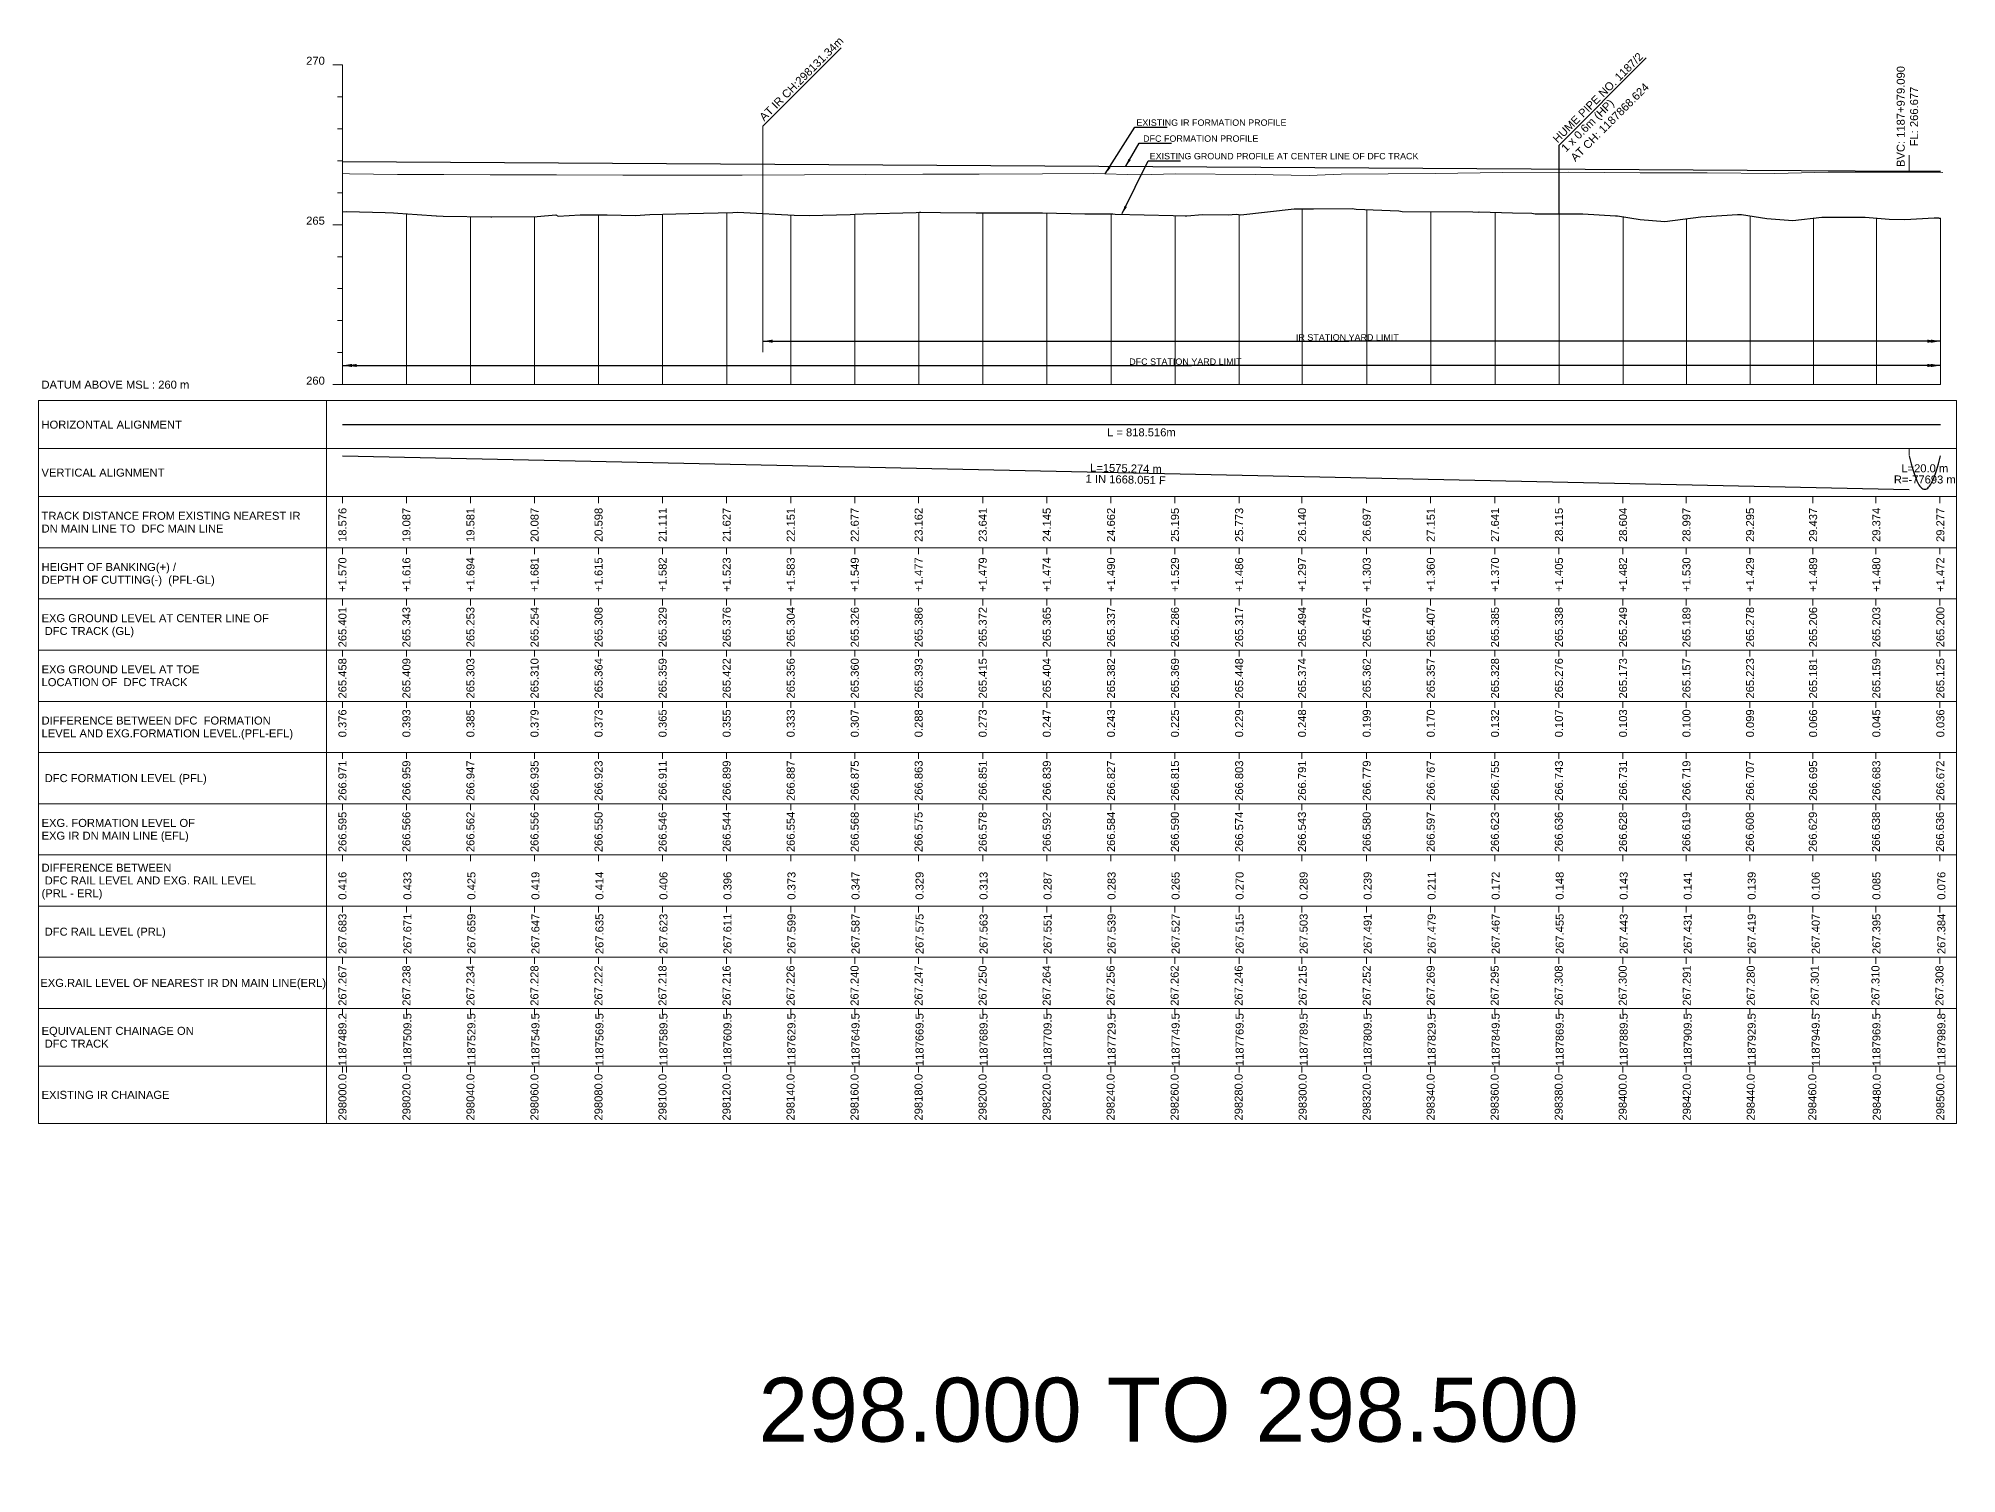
# Model space of a CAD drawing. Header units: metres. Extents: x -1098 to 4505, y -12378 to -11885.
# Drawn here: x -95 to 504, y -12340 to -11892 of the extents above; entities that cross this region are included whole.
import ezdxf
from ezdxf.enums import TextEntityAlignment as Align

# ---------------------------------------------------------------- set-up
doc = ezdxf.new("R2010")
doc.units = ezdxf.units.M
doc.header["$MEASUREMENT"] = 0
doc.layers.get('0').update_dxf_attribs({"lineweight": 0})
for name, color, linetype, lineweight in [('C-PROF-LABL-DG', 1, 'Continuous', 25), ('LS BVC-PVI-EVC TEXT', 10, 'Continuous', 0), ('LS CUT FILL', 10, 'Continuous', 0), ('LS DATUM', 7, 'Continuous', 0), ('LS DATUM X', 7, 'Continuous', 0), ('LS DATUM Y', 7, 'Continuous', 0), ('LS DIFF. EXG.RL & PRO. RL', 10, 'Continuous', 0), ('LS DIFF. PFL & EFL', 10, 'Continuous', 0), ('LS EXG GL', 7, 'Continuous', 0), ('LS EXG IR CH', 7, 'Continuous', 0), ('LS EXG RL', 7, 'Continuous', 0), ('LS EXG. FL', 7, 'Continuous', 0), ('LS EXG. GL', 7, 'Continuous', 0), ('LS EXG. GL AT PRO. TOE', 7, 'Continuous', 0), ('LS EXG. IR CH', 7, 'Continuous', 0), ('LS EXG. RL', 7, 'Continuous', 0), ('LS FRAME', 7, 'Continuous', 0), ('LS PFL-EFL', 10, 'Continuous', 0), ('LS PRL-ERL', 10, 'Continuous', 0), ('LS PRO FL', 10, 'Continuous', 0), ('LS PRO. CUT & FILL', 10, 'Continuous', 0), ('LS PRO. DFCC CH', 10, 'Continuous', 0), ('LS PRO. FL', 10, 'Continuous', 0), ('LS PRO. RL', 10, 'Continuous', 0), ('LS PROFILE EXG FL', 7, 'Continuous', 25), ('LS PROFILE EXG GL', 7, 'Continuous', 30), ('LS PROFILE PRO FL', 1, 'Continuous', 30), ('LS TICKS', 7, 'Continuous', 0), ('LS TRACK CENTER', 10, 'Continuous', 0), ("LS TRACK CENTER's", 10, 'Continuous', 0), ('Profile Grid', 7, 'Continuous', 0)]:
    doc.layers.add(name, color=color, linetype=linetype, lineweight=lineweight)
for name, color, linetype in [('LS DRAIN CULVERT', 10, 'Continuous'), ('LS HORIZONTAL ALIGNMENT', 10, 'Continuous'), ('LS VERTICAL ALIGNMENT', 10, 'Continuous'), ('ref text', 3, 'Continuous'), ('STATION YARD LIMIT IN LS', 7, 'Continuous')]:
    doc.layers.add(name, color=color, linetype=linetype)
doc.styles.add('Arial', font='arial.ttf')
doc.styles.get("Standard").update_dxf_attribs({"font": 'arial.ttf'})
doc.styles.add('Style-Arial', font='arial.ttf')
doc.styles.add('StyleArial', font='arial.ttf')
doc.dimstyles.get("Standard").update_dxf_attribs({"dimtxt": 0.18, "dimasz": 0.18, "dimexe": 0.18, "dimexo": 0.0625, "dimgap": 0.09, "dimtad": 0, "dimtih": 1, "dimtoh": 1, "dimdec": 4, "dimzin": 0, "dimdsep": 46, "dimtxsty": 'Standard', "dimcen": 0.09, "dimadec": 0, "dimazin": 0, "dimtfac": 1, "dimtdec": 4, "dimtofl": 0, "dimtmove": 0, "dimatfit": 3, "dimfxl": 1, "dimtolj": 1, "dimtzin": 0, "dimarcsym": 0})

msp = doc.modelspace()

# ---------------------------------------------------------------- linework, layer by layer
msp.add_lwpolyline([(-95, -12005), (-5, -12005)])
at = {"layer": 'LS BVC-PVI-EVC TEXT'}
msp.add_line((489.51, -11933.23), (489.51, -11928.23), dxfattribs=at)
at = {"layer": 'LS DATUM X', "color": 7, "linetype": 'Continuous', "lineweight": 0}
msp.add_line((0, -12000), (499.33, -12000), dxfattribs=at)
at = {"layer": 'LS DATUM Y', "color": 7, "linetype": 'Continuous', "lineweight": 0}
for p, q in [((-3, -11900), (0, -11900)), ((-3, -11900), (0, -11900)), ((0, -12000), (0, -11900)), ((-1.5, -11910), (0, -11910)), ((-1.5, -11920), (0, -11920)), ((-1.5, -11930), (0, -11930)), ((-1.5, -11940), (0, -11940)), ((-3, -11950), (0, -11950)), ((-1.5, -11960), (0, -11960)), ((-1.5, -11970), (0, -11970)), ((-1.5, -11980), (0, -11980)), ((-1.5, -11990), (0, -11990)), ((-3, -12000), (0, -12000))]:
    msp.add_line(p, q, dxfattribs=at)
at = {"layer": 'LS DRAIN CULVERT'}
msp.add_lwpolyline([(407.37, -11897.89), (380.04, -11925.22), (380.04, -11946.74)], dxfattribs=at)
at = {"layer": 'LS FRAME'}
for points in [[(-5, -12231), (-95, -12231), (-95, -12005)], [(-5, -12020), (-95, -12020)], [(-5, -12035), (-95, -12035)], [(-5, -12051), (-95, -12051)], [(-95, -12051), (-5, -12051)], [(-5, -12067), (-95, -12067)], [(-95, -12067), (-5, -12067)], [(-5, -12083), (-95, -12083)], [(-95, -12083), (-5, -12083)], [(-5, -12099), (-95, -12099)], [(-5, -12115), (-95, -12115)], [(-95, -12115), (-5, -12115)], [(-5, -12131), (-95, -12131)], [(-95, -12131), (-5, -12131)], [(-5, -12147), (-95, -12147)], [(-95, -12147), (-5, -12147)], [(-5, -12163), (-95, -12163)], [(-95, -12163), (-5, -12163)], [(-5, -12179), (-95, -12179)], [(-5, -12195), (-95, -12195)], [(-5, -12213), (-95, -12213)]]:
    msp.add_lwpolyline(points, dxfattribs=at)
at = {"layer": 'LS FRAME', "color": 7, "linetype": 'Continuous', "lineweight": 0, "flags": 128}
for points in [[(-5, -12020), (504.33, -12020), (504.33, -12005), (-5, -12005), (-5, -12020)], [(-5, -12035), (504.33, -12035), (504.33, -12020), (-5, -12020), (-5, -12035)], [(-5, -12051), (504.33, -12051), (504.33, -12035), (-5, -12035), (-5, -12051)], [(-5, -12067), (504.33, -12067), (504.33, -12051), (-5, -12051), (-5, -12067)], [(-5, -12083), (504.33, -12083), (504.33, -12067), (-5, -12067), (-5, -12083)], [(-5, -12099), (504.33, -12099), (504.33, -12083), (-5, -12083), (-5, -12099)], [(-5, -12115), (504.33, -12115), (504.33, -12099), (-5, -12099), (-5, -12115)], [(-5, -12131), (504.33, -12131), (504.33, -12115), (-5, -12115), (-5, -12131)], [(-5, -12147), (504.33, -12147), (504.33, -12131), (-5, -12131), (-5, -12147)], [(-5, -12163), (504.33, -12163), (504.33, -12147), (-5, -12147), (-5, -12163)], [(-5, -12179), (504.33, -12179), (504.33, -12163), (-5, -12163), (-5, -12179)], [(-5, -12195), (504.33, -12195), (504.33, -12179), (-5, -12179), (-5, -12195)], [(-5, -12213), (504.33, -12213), (504.33, -12195), (-5, -12195), (-5, -12213)], [(-5, -12231), (504.33, -12231), (504.33, -12213), (-5, -12213), (-5, -12231)]]:
    msp.add_lwpolyline(points, close=True, dxfattribs=at)
at = {"layer": 'LS HORIZONTAL ALIGNMENT', "flags": 128}
msp.add_lwpolyline([(0, -12012.5), (499.24, -12012.5)], dxfattribs=at)
at = {"layer": 'LS PROFILE EXG FL', "lineweight": 0}
msp.add_lwpolyline([(0, -11934.05), (2.23, -11934.09), (17.23, -11934.33), (31.67, -11934.36), (46.12, -11934.39), (66.88, -11934.46), (87.64, -11934.53), (106.33, -11934.55), (124.89, -11934.57), (144.34, -11934.43), (163.48, -11934.29), (181.34, -11934.25), (198.94, -11934.23), (218.72, -11934.09), (234.51, -11933.99), (249.08, -11934.43), (260.31, -11934.09), (285.12, -11934.31), (302.02, -11934.61), (312.07, -11934.26), (341.36, -11934.02), (362.59, -11933.73), (383, -11933.63), (405.42, -11933.75), (426.4, -11933.84), (447.54, -11933.96), (464.2, -11933.62), (490.66, -11933.62), (500, -11933.64)], dxfattribs=at)
at = {"layer": 'LS PROFILE EXG GL', "flags": 128}
msp.add_lwpolyline([(0, -11945.99), (1.41, -11945.86), (13.33, -11946.18), (15.91, -11946.29), (17.28, -11946.37), (23.3, -11946.82), (29.26, -11947.27), (29.41, -11947.28), (31.5, -11947.37), (46.37, -11947.54), (46.66, -11947.56), (60.8, -11947.46), (66.68, -11946.93), (67.39, -11947.31), (74.26, -11946.89), (82.71, -11946.93), (91.41, -11947.11), (96.03, -11946.81), (108.19, -11946.51), (121.97, -11946.2), (123.36, -11946.1), (125.39, -11946.2), (141.12, -11947.02), (145.79, -11947.09), (158.61, -11946.78), (160.21, -11946.74), (162.74, -11946.65), (179.29, -11946.16), (180.26, -11946.13), (180.68, -11946.12), (186.9, -11946.18), (197.96, -11946.28), (217.92, -11946.31), (218.38, -11946.31), (218.39, -11946.31), (218.74, -11946.32), (231.92, -11946.62), (240.65, -11946.63), (241.48, -11946.72), (259.54, -11947.12), (263.3, -11947.23), (263.86, -11947.26), (268.68, -11946.85), (276.76, -11946.97), (279.28, -11946.76), (280.68, -11946.88), (297.4, -11945.07), (298.77, -11945.06), (303.35, -11945.04), (315.52, -11944.98), (316.7, -11945.1), (330.07, -11945.64), (331.12, -11945.88), (353.19, -11946.01), (354.95, -11946.06), (355.11, -11946.03), (365.52, -11946.28), (371.62, -11946.45), (372.67, -11946.58), (387.52, -11946.65), (397.75, -11947.24), (398.33, -11947.22), (405.46, -11948.4), (413.12, -11948.98), (424.45, -11947.53), (435.87, -11946.77), (437.13, -11946.77), (445.07, -11948.11), (453.16, -11948.68), (462.18, -11947.63), (475.76, -11947.68), (483.24, -11948.3), (488.16, -11948.37), (497.32, -11947.91), (498.68, -11947.91), (498.92, -11947.98), (499.24, -11948)], dxfattribs=at)
at = {"layer": 'LS PROFILE PRO FL', "flags": 128}
msp.add_lwpolyline([(0, -11930.29), (489.51, -11933.23), (489.94, -11933.23), (490.36, -11933.23), (490.79, -11933.24), (491.21, -11933.24), (491.64, -11933.24), (492.06, -11933.24), (492.49, -11933.25), (492.92, -11933.25), (493.34, -11933.25), (493.77, -11933.25), (494.19, -11933.26), (494.62, -11933.26), (495.04, -11933.26), (495.47, -11933.26), (495.89, -11933.26), (496.32, -11933.27), (496.75, -11933.27), (497.17, -11933.27), (497.6, -11933.27), (498.02, -11933.28), (498.45, -11933.28), (498.87, -11933.28), (499.24, -11933.28)], dxfattribs=at)
at = {"layer": 'LS TICKS', "color": 7, "linetype": 'Continuous', "lineweight": 0, "flags": 128}
for points in [[(489.51, -12022), (489.51, -12020)], [(0, -12037), (0, -12035)], [(19.98, -12037), (19.98, -12035)], [(39.99, -12037), (39.99, -12035)], [(60.01, -12037), (60.01, -12035)], [(80.02, -12037), (80.02, -12035)], [(100.03, -12037), (100.03, -12035)], [(120.04, -12037), (120.04, -12035)], [(140.05, -12037), (140.05, -12035)], [(160.06, -12037), (160.06, -12035)], [(180, -12037), (180, -12035)], [(200.04, -12037), (200.04, -12035)], [(220.05, -12037), (220.05, -12035)], [(240.12, -12037), (240.12, -12035)], [(260.08, -12037), (260.08, -12035)], [(280.17, -12037), (280.17, -12035)], [(299.77, -12037), (299.77, -12035)], [(320, -12037), (320, -12035)], [(340, -12037), (340, -12035)], [(360.06, -12037), (360.06, -12035)], [(380.04, -12037), (380.04, -12035)], [(400.07, -12037), (400.07, -12035)], [(419.87, -12037), (419.87, -12035)], [(439.72, -12037), (439.72, -12035)], [(459.4, -12037), (459.4, -12035)], [(479.13, -12037), (479.13, -12035)], [(499.13, -12037), (499.13, -12035)], [(0, -12053), (0, -12051)], [(19.98, -12053), (19.98, -12051)], [(39.99, -12053), (39.99, -12051)], [(60.01, -12053), (60.01, -12051)], [(80.02, -12053), (80.02, -12051)], [(100.03, -12053), (100.03, -12051)], [(120.04, -12053), (120.04, -12051)], [(140.05, -12053), (140.05, -12051)], [(160.06, -12053), (160.06, -12051)], [(180, -12053), (180, -12051)], [(200.04, -12053), (200.04, -12051)], [(220.05, -12053), (220.05, -12051)], [(240.12, -12053), (240.12, -12051)], [(260.08, -12053), (260.08, -12051)], [(280.17, -12053), (280.17, -12051)], [(299.77, -12053), (299.77, -12051)], [(320, -12053), (320, -12051)], [(340, -12053), (340, -12051)], [(360.06, -12053), (360.06, -12051)], [(380.04, -12053), (380.04, -12051)], [(400.07, -12053), (400.07, -12051)], [(419.87, -12053), (419.87, -12051)], [(439.72, -12053), (439.72, -12051)], [(459.4, -12053), (459.4, -12051)], [(479.13, -12053), (479.13, -12051)], [(499.13, -12053), (499.13, -12051)], [(0, -12069), (0, -12067)], [(19.98, -12069), (19.98, -12067)], [(39.99, -12069), (39.99, -12067)], [(60.01, -12069), (60.01, -12067)], [(80.02, -12069), (80.02, -12067)], [(100.03, -12069), (100.03, -12067)], [(120.04, -12069), (120.04, -12067)], [(140.05, -12069), (140.05, -12067)], [(160.06, -12069), (160.06, -12067)], [(180, -12069), (180, -12067)], [(200.04, -12069), (200.04, -12067)], [(220.05, -12069), (220.05, -12067)], [(240.12, -12069), (240.12, -12067)], [(260.08, -12069), (260.08, -12067)], [(280.17, -12069), (280.17, -12067)], [(299.77, -12069), (299.77, -12067)], [(320, -12069), (320, -12067)], [(340, -12069), (340, -12067)], [(360.06, -12069), (360.06, -12067)], [(380.04, -12069), (380.04, -12067)], [(400.07, -12069), (400.07, -12067)], [(419.87, -12069), (419.87, -12067)], [(439.72, -12069), (439.72, -12067)], [(459.4, -12069), (459.4, -12067)], [(479.13, -12069), (479.13, -12067)], [(499.13, -12069), (499.13, -12067)], [(0, -12085), (0, -12083)], [(19.98, -12085), (19.98, -12083)], [(39.99, -12085), (39.99, -12083)], [(60.01, -12085), (60.01, -12083)], [(80.02, -12085), (80.02, -12083)], [(100.03, -12085), (100.03, -12083)], [(120.04, -12085), (120.04, -12083)], [(140.05, -12085), (140.05, -12083)], [(160.06, -12085), (160.06, -12083)], [(180, -12085), (180, -12083)], [(200.04, -12085), (200.04, -12083)], [(220.05, -12085), (220.05, -12083)], [(240.12, -12085), (240.12, -12083)], [(260.08, -12085), (260.08, -12083)], [(280.17, -12085), (280.17, -12083)], [(299.77, -12085), (299.77, -12083)], [(320, -12085), (320, -12083)], [(340, -12085), (340, -12083)], [(360.06, -12085), (360.06, -12083)], [(380.04, -12085), (380.04, -12083)], [(400.07, -12085), (400.07, -12083)], [(419.87, -12085), (419.87, -12083)], [(439.72, -12085), (439.72, -12083)], [(459.4, -12085), (459.4, -12083)], [(479.13, -12085), (479.13, -12083)], [(499.13, -12085), (499.13, -12083)], [(0, -12101), (0, -12099)], [(19.98, -12101), (19.98, -12099)], [(39.99, -12101), (39.99, -12099)], [(60.01, -12101), (60.01, -12099)], [(80.02, -12101), (80.02, -12099)], [(100.03, -12101), (100.03, -12099)], [(120.04, -12101), (120.04, -12099)], [(140.05, -12101), (140.05, -12099)], [(160.06, -12101), (160.06, -12099)], [(180, -12101), (180, -12099)], [(200.04, -12101), (200.04, -12099)], [(220.05, -12101), (220.05, -12099)], [(240.12, -12101), (240.12, -12099)], [(260.08, -12101), (260.08, -12099)], [(280.17, -12101), (280.17, -12099)], [(299.77, -12101), (299.77, -12099)], [(320, -12101), (320, -12099)], [(340, -12101), (340, -12099)], [(360.06, -12101), (360.06, -12099)], [(380.04, -12101), (380.04, -12099)], [(400.07, -12101), (400.07, -12099)], [(419.87, -12101), (419.87, -12099)], [(439.72, -12101), (439.72, -12099)], [(459.4, -12101), (459.4, -12099)], [(479.13, -12101), (479.13, -12099)], [(499.13, -12101), (499.13, -12099)], [(0, -12117), (0, -12115)], [(19.98, -12117), (19.98, -12115)], [(39.99, -12117), (39.99, -12115)], [(60.01, -12117), (60.01, -12115)], [(80.02, -12117), (80.02, -12115)], [(100.03, -12117), (100.03, -12115)], [(120.04, -12117), (120.04, -12115)], [(140.05, -12117), (140.05, -12115)], [(160.06, -12117), (160.06, -12115)], [(180, -12117), (180, -12115)], [(200.04, -12117), (200.04, -12115)], [(220.05, -12117), (220.05, -12115)], [(240.12, -12117), (240.12, -12115)], [(260.08, -12117), (260.08, -12115)], [(280.17, -12117), (280.17, -12115)], [(299.77, -12117), (299.77, -12115)], [(320, -12117), (320, -12115)], [(340, -12117), (340, -12115)], [(360.06, -12117), (360.06, -12115)], [(380.04, -12117), (380.04, -12115)], [(400.07, -12117), (400.07, -12115)], [(419.87, -12117), (419.87, -12115)], [(439.72, -12117), (439.72, -12115)], [(459.4, -12117), (459.4, -12115)], [(479.13, -12117), (479.13, -12115)], [(499.13, -12117), (499.13, -12115)], [(0, -12133), (0, -12131)], [(19.98, -12133), (19.98, -12131)], [(39.99, -12133), (39.99, -12131)], [(60.01, -12133), (60.01, -12131)], [(80.02, -12133), (80.02, -12131)], [(100.03, -12133), (100.03, -12131)], [(120.04, -12133), (120.04, -12131)], [(140.05, -12133), (140.05, -12131)], [(160.06, -12133), (160.06, -12131)], [(180, -12133), (180, -12131)], [(200.04, -12133), (200.04, -12131)], [(220.05, -12133), (220.05, -12131)], [(240.12, -12133), (240.12, -12131)], [(260.08, -12133), (260.08, -12131)], [(280.17, -12133), (280.17, -12131)], [(299.77, -12133), (299.77, -12131)], [(320, -12133), (320, -12131)], [(340, -12133), (340, -12131)], [(360.06, -12133), (360.06, -12131)], [(380.04, -12133), (380.04, -12131)], [(400.07, -12133), (400.07, -12131)], [(419.87, -12133), (419.87, -12131)], [(439.72, -12133), (439.72, -12131)], [(459.4, -12133), (459.4, -12131)], [(479.13, -12133), (479.13, -12131)], [(499.13, -12133), (499.13, -12131)], [(0, -12149), (0, -12147)], [(19.98, -12149), (19.98, -12147)], [(39.99, -12149), (39.99, -12147)], [(60.01, -12149), (60.01, -12147)], [(80.02, -12149), (80.02, -12147)], [(100.03, -12149), (100.03, -12147)], [(120.04, -12149), (120.04, -12147)], [(140.05, -12149), (140.05, -12147)], [(160.06, -12149), (160.06, -12147)], [(180, -12149), (180, -12147)], [(200.04, -12149), (200.04, -12147)], [(220.05, -12149), (220.05, -12147)], [(240.12, -12149), (240.12, -12147)], [(260.08, -12149), (260.08, -12147)], [(280.17, -12149), (280.17, -12147)], [(299.77, -12149), (299.77, -12147)], [(320, -12149), (320, -12147)], [(340, -12149), (340, -12147)], [(360.06, -12149), (360.06, -12147)], [(380.04, -12149), (380.04, -12147)], [(400.07, -12149), (400.07, -12147)], [(419.87, -12149), (419.87, -12147)], [(439.72, -12149), (439.72, -12147)], [(459.4, -12149), (459.4, -12147)], [(479.13, -12149), (479.13, -12147)], [(499.13, -12149), (499.13, -12147)], [(0, -12165), (0, -12163)], [(19.98, -12165), (19.98, -12163)], [(39.99, -12165), (39.99, -12163)], [(60.01, -12165), (60.01, -12163)], [(80.02, -12165), (80.02, -12163)], [(100.03, -12165), (100.03, -12163)], [(120.04, -12165), (120.04, -12163)], [(140.05, -12165), (140.05, -12163)], [(160.06, -12165), (160.06, -12163)], [(180, -12165), (180, -12163)], [(200.04, -12165), (200.04, -12163)], [(220.05, -12165), (220.05, -12163)], [(240.12, -12165), (240.12, -12163)], [(260.08, -12165), (260.08, -12163)], [(280.17, -12165), (280.17, -12163)], [(299.77, -12165), (299.77, -12163)], [(320, -12165), (320, -12163)], [(340, -12165), (340, -12163)], [(360.06, -12165), (360.06, -12163)], [(380.04, -12165), (380.04, -12163)], [(400.07, -12165), (400.07, -12163)], [(419.87, -12165), (419.87, -12163)], [(439.72, -12165), (439.72, -12163)], [(459.4, -12165), (459.4, -12163)], [(479.13, -12165), (479.13, -12163)], [(499.13, -12165), (499.13, -12163)], [(0, -12181), (0, -12179)], [(19.98, -12181), (19.98, -12179)], [(39.99, -12181), (39.99, -12179)], [(60.01, -12181), (60.01, -12179)], [(80.02, -12181), (80.02, -12179)], [(100.03, -12181), (100.03, -12179)], [(120.04, -12181), (120.04, -12179)], [(140.05, -12181), (140.05, -12179)], [(160.06, -12181), (160.06, -12179)], [(180, -12181), (180, -12179)], [(200.04, -12181), (200.04, -12179)], [(220.05, -12181), (220.05, -12179)], [(240.12, -12181), (240.12, -12179)], [(260.08, -12181), (260.08, -12179)], [(280.17, -12181), (280.17, -12179)], [(299.77, -12181), (299.77, -12179)], [(320, -12181), (320, -12179)], [(340, -12181), (340, -12179)], [(360.06, -12181), (360.06, -12179)], [(380.04, -12181), (380.04, -12179)], [(400.07, -12181), (400.07, -12179)], [(419.87, -12181), (419.87, -12179)], [(439.72, -12181), (439.72, -12179)], [(459.4, -12181), (459.4, -12179)], [(479.13, -12181), (479.13, -12179)], [(499.13, -12181), (499.13, -12179)], [(0, -12197), (0, -12195)], [(19.98, -12197), (19.98, -12195)], [(39.99, -12197), (39.99, -12195)], [(60.01, -12197), (60.01, -12195)], [(80.02, -12197), (80.02, -12195)], [(100.03, -12197), (100.03, -12195)], [(120.04, -12197), (120.04, -12195)], [(140.05, -12197), (140.05, -12195)], [(160.06, -12197), (160.06, -12195)], [(180, -12197), (180, -12195)], [(200.04, -12197), (200.04, -12195)], [(220.05, -12197), (220.05, -12195)], [(240.12, -12197), (240.12, -12195)], [(260.08, -12197), (260.08, -12195)], [(280.17, -12197), (280.17, -12195)], [(299.77, -12197), (299.77, -12195)], [(320, -12197), (320, -12195)], [(340, -12197), (340, -12195)], [(360.06, -12197), (360.06, -12195)], [(380.04, -12197), (380.04, -12195)], [(400.07, -12197), (400.07, -12195)], [(419.87, -12197), (419.87, -12195)], [(439.72, -12197), (439.72, -12195)], [(459.4, -12197), (459.4, -12195)], [(479.13, -12197), (479.13, -12195)], [(499.13, -12197), (499.13, -12195)], [(0, -12215), (0, -12213)], [(1.25, -12215), (1.25, -12213)], [(19.98, -12215), (19.98, -12213)], [(39.99, -12215), (39.99, -12213)], [(60.01, -12215), (60.01, -12213)], [(80.02, -12215), (80.02, -12213)], [(100.03, -12215), (100.03, -12213)], [(120.04, -12215), (120.04, -12213)], [(140.05, -12215), (140.05, -12213)], [(160.06, -12215), (160.06, -12213)], [(180, -12215), (180, -12213)], [(200.04, -12215), (200.04, -12213)], [(220.05, -12215), (220.05, -12213)], [(240.12, -12215), (240.12, -12213)], [(260.08, -12215), (260.08, -12213)], [(280.17, -12215), (280.17, -12213)], [(299.77, -12215), (299.77, -12213)], [(320, -12215), (320, -12213)], [(340, -12215), (340, -12213)], [(360.06, -12215), (360.06, -12213)], [(380.04, -12215), (380.04, -12213)], [(400.07, -12215), (400.07, -12213)], [(419.87, -12215), (419.87, -12213)], [(439.72, -12215), (439.72, -12213)], [(459.4, -12215), (459.4, -12213)], [(479.13, -12215), (479.13, -12213)], [(499.13, -12215), (499.13, -12213)]]:
    msp.add_lwpolyline(points, dxfattribs=at)
at = {"layer": 'LS VERTICAL ALIGNMENT', "flags": 128}
for points in [[(0, -12022.25), (489.51, -12032.75)], [(489.51, -12022.25), (489.82, -12023.52), (490.12, -12024.71), (490.42, -12025.82), (490.73, -12026.84), (491.03, -12027.79), (491.34, -12028.65), (491.64, -12029.43), (491.94, -12030.12), (492.25, -12030.74), (492.55, -12031.27), (492.86, -12031.72), (493.16, -12032.09), (493.47, -12032.38), (493.77, -12032.59), (494.07, -12032.71), (494.68, -12032.71), (494.99, -12032.59), (495.29, -12032.38), (495.59, -12032.09), (495.9, -12031.72), (496.2, -12031.27), (496.51, -12030.74), (496.81, -12030.12), (497.12, -12029.43), (497.42, -12028.65), (497.72, -12027.79), (498.03, -12026.84), (498.33, -12025.82), (498.64, -12024.71), (498.94, -12023.52), (499.24, -12022.25)]]:
    msp.add_lwpolyline(points, dxfattribs=at)
at = {"layer": 'Profile Grid', "flags": 128}
for points in [[(19.99, -12000), (19.99, -11946.57)], [(40, -12000), (40, -11947.47)], [(60.02, -12000), (60.02, -11947.46)], [(80.03, -12000), (80.03, -11946.92)], [(100.05, -12000), (100.05, -11946.71)], [(120.06, -12000), (120.06, -11946.24)], [(140.08, -12000), (140.08, -11946.96)], [(160.08, -12000), (160.08, -11946.74)], [(180.04, -12000), (180.04, -11946.14)], [(200.08, -12000), (200.08, -11946.28)], [(220.09, -12000), (220.09, -11946.35)], [(240.15, -12000), (240.15, -11946.63)], [(260.13, -12000), (260.13, -11947.14)], [(280.2, -12000), (280.2, -11946.84)], [(299.88, -12000), (299.88, -11945.06)], [(320.07, -12000), (320.07, -11945.24)], [(340.07, -12000), (340.07, -11945.93)], [(360.13, -12000), (360.13, -11946.15)], [(380.11, -12000), (380.11, -11946.62)], [(400.15, -12000), (400.15, -11947.52)], [(419.98, -12000), (419.98, -11948.1)], [(439.85, -12000), (439.85, -11947.23)], [(459.57, -12000), (459.57, -11947.94)], [(479.33, -12000), (479.33, -11947.98)], [(499.33, -12000), (499.33, -11948)]]:
    msp.add_lwpolyline(points, dxfattribs=at)
at = {"layer": 'STATION YARD LIMIT IN LS', "lineweight": 15}
msp.add_lwpolyline([(131.4, -11989.85), (131.4, -11919.21), (155.84, -11894.76)], dxfattribs=at)

# ---------------------------------------------------------------- texts
at = {"layer": 'C-PROF-LABL-DG', "color": 1, "linetype": 'Continuous', "lineweight": 25, "insert": (488.97, -11916.19), "char_height": 2.5, "attachment_point": 5, "rotation": 90, "style": 'Arial'}
msp.add_mtext('BVC: 1187+979.090\\PFL: 266.677', dxfattribs=at)
at = {"layer": 'LS CUT FILL', "style": 'Style-Arial'}
for s, p in [('+1.570', (0, -12054)), ('+1.616', (19.99, -12054)), ('+1.694', (39.99, -12054)), ('+1.681', (60.02, -12054)), ('+1.615', (80.02, -12054)), ('+1.582', (100.03, -12054)), ('+1.523', (120.04, -12054)), ('+1.583', (140.06, -12054)), ('+1.549', (160.07, -12054)), ('+1.477', (180.02, -12054)), ('+1.479', (200.05, -12054)), ('+1.474', (220.06, -12054)), ('+1.490', (240.12, -12054)), ('+1.529', (260.1, -12054)), ('+1.486', (280.17, -12054)), ('+1.297', (299.82, -12054)), ('+1.303', (320.02, -12054)), ('+1.360', (340.03, -12054)), ('+1.370', (360.09, -12054)), ('+1.405', (380.07, -12054)), ('+1.482', (400.1, -12054)), ('+1.530', (419.92, -12054)), ('+1.429', (439.79, -12054)), ('+1.489', (459.49, -12054)), ('+1.480', (479.24, -12054)), ('+1.472', (499.24, -12054))]:
    msp.add_text(s, height=2.5, rotation=90, dxfattribs=at).set_placement(p, align=Align.MIDDLE_RIGHT)
at = {"layer": 'LS DATUM', "color": 7, "style": 'StyleArial'}
msp.add_text('DATUM ABOVE MSL : 260 m', height=2.5, rotation=0.00003, dxfattribs=at).set_placement((-94.03, -12000), align=Align.MIDDLE_LEFT)
at = {"layer": 'LS DATUM Y', "color": 7, "lineweight": 0, "style": 'Style-Arial'}
for s, p in [('270', (-5.5, -11900)), ('270', (-5.5, -11900)), ('265', (-5.5, -11950)), ('260', (-5.5, -12000))]:
    msp.add_text(s, height=2.5, dxfattribs=at).set_placement(p, align=Align.RIGHT)
at = {"layer": 'LS DIFF. EXG.RL & PRO. RL', "color": 10, "style": 'StyleArial'}
for s, p in [('DIFFERENCE BETWEEN ', (-94, -12151)), (' DFC RAIL LEVEL AND EXG. RAIL LEVEL ', (-94, -12155)), ('(PRL - ERL)', (-94, -12159))]:
    msp.add_text(s, height=2.5, rotation=0.00003, dxfattribs=at).set_placement(p, align=Align.MIDDLE_LEFT)
at = {"layer": 'LS DIFF. PFL & EFL', "color": 10, "style": 'StyleArial'}
for s, p in [('DIFFERENCE BETWEEN DFC  FORMATION ', (-94, -12105)), ('LEVEL AND EXG.FORMATION LEVEL.(PFL-EFL)', (-94, -12109))]:
    msp.add_text(s, height=2.5, rotation=0.00003, dxfattribs=at).set_placement(p, align=Align.MIDDLE_LEFT)
at = {"layer": 'LS DRAIN CULVERT'}
msp.add_text('HUME PIPE NO. 1187/2', height=2.5, rotation=44.95988, dxfattribs=at).set_placement((379.65, -11924.61))
at = {"layer": 'LS DRAIN CULVERT', "insert": (380.51, -11925.72), "char_height": 2.5, "width": 46.8676, "attachment_point": 1, "rotation": 44.95988}
msp.add_mtext('1 x 0.6m (HP)\\PAT CH: 1187868.624', dxfattribs=at)
at = {"layer": 'LS EXG GL', "style": 'Style-Arial'}
for s, p in [('265.401', (0, -12069.5)), ('265.343', (19.99, -12069.5)), ('265.253', (39.99, -12069.5)), ('265.254', (60.02, -12069.5)), ('265.308', (80.02, -12069.5)), ('265.329', (100.03, -12069.5)), ('265.376', (120.04, -12069.5)), ('265.304', (140.06, -12069.5)), ('265.326', (160.07, -12069.5)), ('265.386', (180.02, -12069.5)), ('265.372', (200.05, -12069.5)), ('265.365', (220.06, -12069.5)), ('265.337', (240.12, -12069.5)), ('265.286', (260.1, -12069.5)), ('265.317', (280.17, -12069.5)), ('265.494', (299.82, -12069.5)), ('265.476', (320.02, -12069.5)), ('265.407', (340.03, -12069.5)), ('265.385', (360.09, -12069.5)), ('265.338', (380.07, -12069.5)), ('265.249', (400.1, -12069.5)), ('265.189', (419.92, -12069.5)), ('265.278', (439.79, -12069.5)), ('265.206', (459.49, -12069.5)), ('265.203', (479.24, -12069.5)), ('265.200', (499.24, -12069.5))]:
    msp.add_text(s, height=2.5, rotation=90, dxfattribs=at).set_placement(p, align=Align.MIDDLE_RIGHT)
at = {"layer": 'LS EXG IR CH', "lineweight": 0, "style": 'Style-Arial'}
for s, p in [('298000.0', (0, -12215.47)), ('298020.0', (20, -12215.47)), ('298040.0', (40, -12215.47)), ('298060.0', (60, -12215.47)), ('298080.0', (80, -12215.47)), ('298100.0', (100, -12215.47)), ('298120.0', (120, -12215.47)), ('298140.0', (140, -12215.47)), ('298160.0', (160, -12215.47)), ('298180.0', (180, -12215.47)), ('298200.0', (200, -12215.47)), ('298220.0', (220, -12215.47)), ('298240.0', (240, -12215.47)), ('298260.0', (260, -12215.47)), ('298280.0', (280, -12215.47)), ('298300.0', (300, -12215.47)), ('298320.0', (320, -12215.47)), ('298340.0', (340, -12215.47)), ('298360.0', (360, -12215.47)), ('298380.0', (380, -12215.47)), ('298400.0', (400, -12215.47)), ('298420.0', (420, -12215.47)), ('298440.0', (440, -12215.47)), ('298460.0', (459.24, -12215.47)), ('298480.0', (479.37, -12215.47)), ('298500.0', (499.24, -12215.47))]:
    msp.add_text(s, height=2.5, rotation=90, dxfattribs=at).set_placement(p, align=Align.MIDDLE_RIGHT)
at = {"layer": 'LS EXG RL', "style": 'Style-Arial'}
for s, p in [('267.267', (0, -12181.54)), ('267.238', (20, -12181.54)), ('267.234', (40, -12181.54)), ('267.228', (60, -12181.54)), ('267.222', (80, -12181.54)), ('267.218', (100, -12181.54)), ('267.216', (120, -12181.54)), ('267.226', (140, -12181.54)), ('267.240', (160, -12181.54)), ('267.247', (180, -12181.54)), ('267.250', (200, -12181.54)), ('267.264', (220, -12181.54)), ('267.256', (240, -12181.54)), ('267.262', (260, -12181.54)), ('267.246', (280, -12181.54)), ('267.215', (300, -12181.54)), ('267.252', (320, -12181.54)), ('267.269', (340, -12181.54)), ('267.295', (360, -12181.54)), ('267.308', (380, -12181.54)), ('267.300', (400, -12181.54)), ('267.291', (420, -12181.54)), ('267.280', (440, -12181.54)), ('267.301', (460, -12181.54)), ('267.310', (478.97, -12181.54)), ('267.308', (498.97, -12181.54))]:
    msp.add_text(s, height=2.5, rotation=90, dxfattribs=at).set_placement(p, align=Align.MIDDLE_RIGHT)
at = {"layer": 'LS EXG. FL', "style": 'StyleArial'}
for s, p in [('EXG. FORMATION LEVEL OF', (-94, -12137)), ('EXG IR DN MAIN LINE (EFL)', (-94, -12141))]:
    msp.add_text(s, height=2.5, rotation=0.00003, dxfattribs=at).set_placement(p, align=Align.MIDDLE_LEFT)
at = {"layer": 'LS EXG. FL'}
for s, p in [('266.595', (0, -12133.5)), ('266.566', (19.98, -12133.5)), ('266.562', (39.99, -12133.5)), ('266.556', (60.01, -12133.5)), ('266.550', (80.02, -12133.5)), ('266.546', (100.03, -12133.5)), ('266.544', (120.04, -12133.5)), ('266.554', (140.05, -12133.5)), ('266.568', (160.06, -12133.5)), ('266.575', (180, -12133.5)), ('266.578', (200.04, -12133.5)), ('266.592', (220.05, -12133.5)), ('266.584', (240.12, -12133.5)), ('266.590', (260.08, -12133.5)), ('266.574', (280.17, -12133.5)), ('266.543', (299.77, -12133.5)), ('266.580', (320, -12133.5)), ('266.597', (340, -12133.5)), ('266.623', (360.06, -12133.5)), ('266.636', (380.04, -12133.5)), ('266.628', (400.07, -12133.5)), ('266.619', (419.87, -12133.5)), ('266.608', (439.72, -12133.5)), ('266.629', (459.4, -12133.5)), ('266.638', (479.13, -12133.5)), ('266.636', (499.13, -12133.5))]:
    msp.add_text(s, height=2.5, rotation=90, dxfattribs=at).set_placement(p, align=Align.MIDDLE_RIGHT)
at = {"layer": 'LS EXG. GL', "color": 7, "style": 'StyleArial'}
for s, p in [('EXG GROUND LEVEL AT CENTER LINE OF ', (-94, -12073)), (' DFC TRACK (GL)', (-94, -12077))]:
    msp.add_text(s, height=2.5, rotation=0.00003, dxfattribs=at).set_placement(p, align=Align.MIDDLE_LEFT)
at = {"layer": 'LS EXG. GL AT PRO. TOE', "color": 7, "style": 'StyleArial'}
for s, p in [('EXG GROUND LEVEL AT TOE', (-94, -12089)), ('LOCATION OF  DFC TRACK', (-94, -12093))]:
    msp.add_text(s, height=2.5, rotation=0.00003, dxfattribs=at).set_placement(p, align=Align.MIDDLE_LEFT)
at = {"layer": 'LS EXG. GL AT PRO. TOE'}
for s, p in [('265.458', (0, -12085.5)), ('265.409', (19.99, -12085.5)), ('265.303', (39.99, -12085.5)), ('265.310', (60.02, -12085.5)), ('265.364', (80.02, -12085.5)), ('265.359', (100.03, -12085.5)), ('265.422', (120.04, -12085.5)), ('265.356', (140.06, -12085.5)), ('265.360', (160.07, -12085.5)), ('265.393', (180.02, -12085.5)), ('265.415', (200.05, -12085.5)), ('265.404', (220.06, -12085.5)), ('265.382', (240.12, -12085.5)), ('265.369', (260.1, -12085.5)), ('265.448', (280.17, -12085.5)), ('265.374', (299.82, -12085.5)), ('265.362', (320.02, -12085.5)), ('265.357', (340.03, -12085.5)), ('265.328', (360.09, -12085.5)), ('265.276', (380.07, -12085.5)), ('265.173', (400.1, -12085.5)), ('265.157', (419.92, -12085.5)), ('265.223', (439.79, -12085.5)), ('265.181', (459.49, -12085.5)), ('265.159', (479.24, -12085.5)), ('265.125', (499.24, -12085.5))]:
    msp.add_text(s, height=2.5, rotation=90, dxfattribs=at).set_placement(p, align=Align.MIDDLE_RIGHT)
at = {"layer": 'LS EXG. IR CH', "style": 'StyleArial'}
msp.add_text('EXISTING IR CHAINAGE', height=2.5, rotation=0.00003, dxfattribs=at).set_placement((-94, -12222), align=Align.MIDDLE_LEFT)
at = {"layer": 'LS EXG. RL', "style": 'StyleArial'}
msp.add_text('EXG.RAIL LEVEL OF NEAREST IR DN MAIN LINE(ERL)', height=2.5, rotation=0.00003, dxfattribs=at).set_placement((-94.39, -12187), align=Align.MIDDLE_LEFT)
at = {"layer": 'LS HORIZONTAL ALIGNMENT', "style": 'StyleArial'}
msp.add_text('HORIZONTAL ALIGNMENT', height=2.5, rotation=0.00003, dxfattribs=at).set_placement((-94.03, -12012.5), align=Align.MIDDLE_LEFT)
at = {"layer": 'LS HORIZONTAL ALIGNMENT', "insert": (249.62, -12014.92), "char_height": 2.5, "attachment_point": 5, "line_spacing_factor": 0.6, "style": 'Style-Arial'}
msp.add_mtext('L = 818.516m', dxfattribs=at)
at = {"layer": 'LS PFL-EFL'}
for s, p in [('0.376', (0, -12101.5)), ('0.393', (19.99, -12101.5)), ('0.385', (39.99, -12101.5)), ('0.379', (60.02, -12101.5)), ('0.373', (80.02, -12101.5)), ('0.365', (100.03, -12101.5)), ('0.355', (120.04, -12101.5)), ('0.333', (140.06, -12101.5)), ('0.307', (160.07, -12101.5)), ('0.288', (180.02, -12101.5)), ('0.273', (200.05, -12101.5)), ('0.247', (220.06, -12101.5)), ('0.243', (240.12, -12101.5)), ('0.225', (260.1, -12101.5)), ('0.229', (280.17, -12101.5)), ('0.248', (299.82, -12101.5)), ('0.199', (320.02, -12101.5)), ('0.170', (340.03, -12101.5)), ('0.132', (360.09, -12101.5)), ('0.107', (380.07, -12101.5)), ('0.103', (400.1, -12101.5)), ('0.100', (419.92, -12101.5)), ('0.099', (439.79, -12101.5)), ('0.066', (459.49, -12101.5)), ('0.045', (479.24, -12101.5)), ('0.036', (499.24, -12101.5))]:
    msp.add_text(s, height=2.5, rotation=90, dxfattribs=at).set_placement(p, align=Align.MIDDLE_RIGHT)
at = {"layer": 'LS PRL-ERL'}
for s, p in [('0.416', (1.25, -12161)), ('0.433', (21.55, -12161)), ('0.425', (41.55, -12161)), ('0.419', (61.55, -12161)), ('0.414', (81.55, -12161)), ('0.406', (101.55, -12161)), ('0.396', (121.55, -12161)), ('0.373', (141.55, -12161)), ('0.347', (161.55, -12161)), ('0.329', (181.55, -12161)), ('0.313', (201.55, -12161)), ('0.287', (221.55, -12161)), ('0.283', (241.55, -12161)), ('0.265', (261.55, -12161)), ('0.270', (281.55, -12161)), ('0.289', (301.55, -12161)), ('0.239', (321.55, -12161)), ('0.211', (341.55, -12161)), ('0.172', (361.55, -12161)), ('0.148', (381.55, -12161)), ('0.143', (401.55, -12161)), ('0.141', (421.55, -12161)), ('0.139', (441.55, -12161)), ('0.106', (461.55, -12161)), ('0.085', (480.52, -12161)), ('0.076', (500.82, -12161))]:
    msp.add_text(s, height=2.5, rotation=90, dxfattribs=at).set_placement(p)
at = {"layer": 'LS PRO FL', "style": 'Style-Arial'}
for s, p in [('266.971', (0, -12117.5)), ('266.959', (19.99, -12117.5)), ('266.947', (39.99, -12117.5)), ('266.935', (60.02, -12117.5)), ('266.923', (80.02, -12117.5)), ('266.911', (100.03, -12117.5)), ('266.899', (120.04, -12117.5)), ('266.887', (140.06, -12117.5)), ('266.875', (160.07, -12117.5)), ('266.863', (180.02, -12117.5)), ('266.851', (200.05, -12117.5)), ('266.839', (220.06, -12117.5)), ('266.827', (240.12, -12117.5)), ('266.815', (260.1, -12117.5)), ('266.803', (280.17, -12117.5)), ('266.791', (299.82, -12117.5)), ('266.779', (320.02, -12117.5)), ('266.767', (340.03, -12117.5)), ('266.755', (360.09, -12117.5)), ('266.743', (380.07, -12117.5)), ('266.731', (400.1, -12117.5)), ('266.719', (419.92, -12117.5)), ('266.707', (439.79, -12117.5)), ('266.695', (459.49, -12117.5)), ('266.683', (479.24, -12117.5)), ('266.672', (499.24, -12117.5))]:
    msp.add_text(s, height=2.5, rotation=90, dxfattribs=at).set_placement(p, align=Align.MIDDLE_RIGHT)
at = {"layer": 'LS PRO. CUT & FILL', "color": 10, "style": 'StyleArial'}
for s, p in [('HEIGHT OF BANKING(+) /', (-94, -12057)), ('DEPTH OF CUTTING(-)  (PFL-GL)', (-94, -12061))]:
    msp.add_text(s, height=2.5, rotation=0.00003, dxfattribs=at).set_placement(p, align=Align.MIDDLE_LEFT)
at = {"layer": 'LS PRO. DFCC CH', "color": 10, "style": 'Style-Arial'}
for s, p in [('EQUIVALENT CHAINAGE ON ', (-94, -12202)), (' DFC TRACK', (-94, -12206))]:
    msp.add_text(s, height=2.5, rotation=0.00003, dxfattribs=at).set_placement(p, align=Align.MIDDLE_LEFT)
at = {"layer": 'LS PRO. DFCC CH'}
for s, p in [('1187489.2', (1.25, -12213)), ('1187509.5', (21.55, -12213)), ('1187529.5', (41.55, -12213)), ('1187549.5', (61.55, -12213)), ('1187569.5', (81.55, -12213)), ('1187589.5', (101.55, -12213)), ('1187609.5', (121.55, -12213)), ('1187629.5', (141.55, -12213)), ('1187649.5', (161.55, -12213)), ('1187669.5', (181.55, -12213)), ('1187689.5', (201.55, -12213)), ('1187709.5', (221.55, -12213)), ('1187729.5', (241.55, -12213)), ('1187749.5', (261.55, -12213)), ('1187769.5', (281.55, -12213)), ('1187789.5', (301.55, -12213)), ('1187809.5', (321.55, -12213)), ('1187829.5', (341.55, -12213)), ('1187849.5', (361.55, -12213)), ('1187869.5', (381.55, -12213)), ('1187889.5', (401.55, -12213)), ('1187909.5', (421.55, -12213)), ('1187929.5', (441.55, -12213)), ('1187949.5', (461.55, -12213)), ('1187969.5', (480.52, -12213)), ('1187989.8', (500.82, -12213))]:
    msp.add_text(s, height=2.5, rotation=90, dxfattribs=at).set_placement(p)
at = {"layer": 'LS PRO. FL', "color": 10, "style": 'StyleArial'}
msp.add_text(' DFC FORMATION LEVEL (PFL) ', height=2.5, rotation=0.00003, dxfattribs=at).set_placement((-94, -12123), align=Align.MIDDLE_LEFT)
at = {"layer": 'LS PRO. RL'}
for s, p in [('267.683', (1.25, -12178)), ('267.671', (21.55, -12178)), ('267.659', (41.55, -12178)), ('267.647', (61.55, -12178)), ('267.635', (81.55, -12178)), ('267.623', (101.55, -12178)), ('267.611', (121.55, -12178)), ('267.599', (141.55, -12178)), ('267.587', (161.55, -12178)), ('267.575', (181.55, -12178)), ('267.563', (201.55, -12178)), ('267.551', (221.55, -12178)), ('267.539', (241.55, -12178)), ('267.527', (261.55, -12178)), ('267.515', (281.55, -12178)), ('267.503', (301.55, -12178)), ('267.491', (321.55, -12178)), ('267.479', (341.55, -12178)), ('267.467', (361.55, -12178)), ('267.455', (381.55, -12178)), ('267.443', (401.55, -12178)), ('267.431', (421.55, -12178)), ('267.419', (441.55, -12178)), ('267.407', (461.55, -12178)), ('267.395', (480.52, -12178)), ('267.384', (500.82, -12178))]:
    msp.add_text(s, height=2.5, rotation=90, dxfattribs=at).set_placement(p)
at = {"layer": 'LS PRO. RL', "color": 10, "style": 'StyleArial'}
msp.add_text(' DFC RAIL LEVEL (PRL)', height=2.5, rotation=0.00003, dxfattribs=at).set_placement((-94, -12171), align=Align.MIDDLE_LEFT)
at = {"layer": 'LS PROFILE EXG FL', "color": 7, "linetype": 'Continuous', "lineweight": 0, "style": 'Style-Arial'}
msp.add_text('EXISTING IR FORMATION PROFILE', height=2, dxfattribs=at).set_placement((248.06, -11919.1))
at = {"layer": 'LS PROFILE EXG GL', "color": 7, "lineweight": 0, "style": 'Style-Arial'}
msp.add_text('EXISTING GROUND PROFILE AT CENTER LINE OF DFC TRACK', height=2, dxfattribs=at).set_placement((252.21, -11929.57, 0))
at = {"layer": 'LS PROFILE PRO FL', "style": 'Style-Arial'}
msp.add_text('  DFC FORMATION PROFILE', height=2, dxfattribs=at).set_placement((248.61, -11924.09, 0))
at = {"layer": 'LS TRACK CENTER'}
for s, p in [('18.576', (0, -12038.5)), ('19.087', (19.99, -12038.5)), ('19.581', (39.99, -12038.5)), ('20.087', (60.02, -12038.5)), ('20.598', (80.02, -12038.5)), ('21.111', (100.03, -12038.5)), ('21.627', (120.04, -12038.5)), ('22.151', (140.06, -12038.5)), ('22.677', (160.07, -12038.5)), ('23.162', (180.02, -12038.5)), ('23.641', (200.05, -12038.5)), ('24.145', (220.06, -12038.5)), ('24.662', (240.12, -12038.5)), ('25.195', (260.1, -12038.5)), ('25.773', (280.17, -12038.5)), ('26.140', (299.82, -12038.5)), ('26.697', (320.02, -12038.5)), ('27.151', (340.03, -12038.5)), ('27.641', (360.09, -12038.5)), ('28.115', (380.07, -12038.5)), ('28.604', (400.1, -12038.5)), ('28.997', (419.92, -12038.5)), ('29.295', (439.79, -12038.5)), ('29.437', (459.49, -12038.5)), ('29.374', (479.24, -12038.5)), ('29.277', (499.24, -12038.5))]:
    msp.add_text(s, height=2.5, rotation=90, dxfattribs=at).set_placement(p, align=Align.MIDDLE_RIGHT)
at = {"layer": "LS TRACK CENTER's", "color": 10, "style": 'StyleArial'}
for s, p in [('TRACK DISTANCE FROM EXISTING NEAREST IR ', (-94, -12041)), ('DN MAIN LINE TO  DFC MAIN LINE', (-94, -12045))]:
    msp.add_text(s, height=2.5, rotation=0.00003, dxfattribs=at).set_placement(p, align=Align.MIDDLE_LEFT)
at = {"layer": 'LS VERTICAL ALIGNMENT', "style": 'StyleArial'}
msp.add_text('VERTICAL ALIGNMENT', height=2.5, rotation=0.00003, dxfattribs=at).set_placement((-94.03, -12027.5), align=Align.MIDDLE_LEFT)
at = {"layer": 'LS VERTICAL ALIGNMENT', "insert": (244.76, -12027.92), "char_height": 2.5, "attachment_point": 5, "rotation": 358.7712, "line_spacing_factor": 0.84, "style": 'Style-Arial'}
msp.add_mtext('{\\C1;L=1575.274 m\\P1 IN 1668.051 F}', dxfattribs=at)
at = {"layer": 'LS VERTICAL ALIGNMENT', "insert": (494.38, -12027.92), "char_height": 2.5, "attachment_point": 5, "line_spacing_factor": 0.84, "style": 'Style-Arial'}
msp.add_mtext('L=20.0 m\\PR=-77693 m', dxfattribs=at)
at = {"layer": 'ref text', "color": 3, "insert": (130, -12330.7), "char_height": 20, "width": 256.3165, "attachment_point": 7, "bg_fill": 3, "box_fill_scale": 1.5, "bg_fill_color": 256, "bg_fill_transparency": 0}
msp.add_mtext('298.000 TO 298.500', dxfattribs=at)
at = {"layer": 'STATION YARD LIMIT IN LS', "lineweight": 15, "style": 'StyleArial'}
msp.add_text('AT IR CH:298131.34m', height=2.5, rotation=45, dxfattribs=at).set_placement((131.76, -11917.77))
at = {"layer": 'STATION YARD LIMIT IN LS', "lineweight": 15, "insert": (313.97, -11985.25), "char_height": 2, "attachment_point": 5, "rotation": 0.00003, "line_spacing_factor": 0.84, "style": 'Style-Arial'}
msp.add_mtext('IR STATION YARD LIMIT', dxfattribs=at)
at = {"layer": 'STATION YARD LIMIT IN LS', "color": 10, "lineweight": 15, "insert": (263.36, -11992.83), "char_height": 2, "attachment_point": 5, "rotation": 0.00003, "line_spacing_factor": 0.84, "style": 'Style-Arial'}
msp.add_mtext('DFC STATION YARD LIMIT', dxfattribs=at)

# ---------------------------------------------------------------- leaders
at = {"layer": 'LS PROFILE EXG FL', "color": 7, "lineweight": -3}
msp.add_leader([(238.34, -11934.11), (247.55, -11919.56), (257.69, -11919.56)], dimstyle='Standard', override={"dimasz": 2.5, "dimexe": 0.25, "dimexo": 0.25, "dimgap": 0.25, "dimtad": 0, "dimtih": 0, "dimtoh": 0, "dimzin": 11, "dimadec": 4, "dimazin": 3, "dimatfit": 1, "dimfrac": 2, "dimtolj": 0, "dimtzin": 11}, dxfattribs=at)
at = {"layer": 'LS PROFILE EXG GL', "color": 7, "lineweight": -3}
msp.add_leader([(243.64, -11946.53, 0), (251.7, -11930.02, 0), (261.84, -11930.02, 0)], dimstyle='Standard', override={"dimasz": 2.5, "dimexe": 0.25, "dimexo": 0.25, "dimgap": 0.25, "dimtad": 0, "dimtih": 0, "dimtoh": 0, "dimzin": 11, "dimadec": 4, "dimazin": 3, "dimatfit": 1, "dimfrac": 2, "dimtolj": 0, "dimtzin": 11}, dxfattribs=at)
at = {"layer": 'LS PROFILE PRO FL', "lineweight": -3}
msp.add_leader([(244.71, -11931.76, 0), (248.89, -11924.55, 0), (259.03, -11924.55, 0)], dimstyle='Standard', override={"dimasz": 2.5, "dimexe": 0.25, "dimexo": 0.25, "dimgap": 0.25, "dimtad": 0, "dimtih": 0, "dimtoh": 0, "dimzin": 11, "dimadec": 4, "dimazin": 3, "dimatfit": 1, "dimfrac": 2, "dimtolj": 0, "dimtzin": 11}, dxfattribs=at)
at = {"layer": 'STATION YARD LIMIT IN LS', "lineweight": 15}
for points in [[(131.4, -11986.42), (314.43, -11986.42)], [(498.15, -11986.42), (313.24, -11986.42)], [(499.33, -11986.42), (314.43, -11986.42)]]:
    msp.add_leader(points, dimstyle='Standard', override={"dimasz": 3}, dxfattribs=at)
at = {"layer": 'STATION YARD LIMIT IN LS', "color": 10, "lineweight": 15}
for points in [[(0, -11994.01), (263.82, -11994.01)], [(1.5, -11994.01), (265.32, -11994.01)], [(498.22, -11994.01), (262.71, -11994.01)], [(499.33, -11994.01), (263.82, -11994.01)]]:
    msp.add_leader(points, dimstyle='Standard', override={"dimasz": 3}, dxfattribs=at)

doc.saveas('drawing.dxf')
